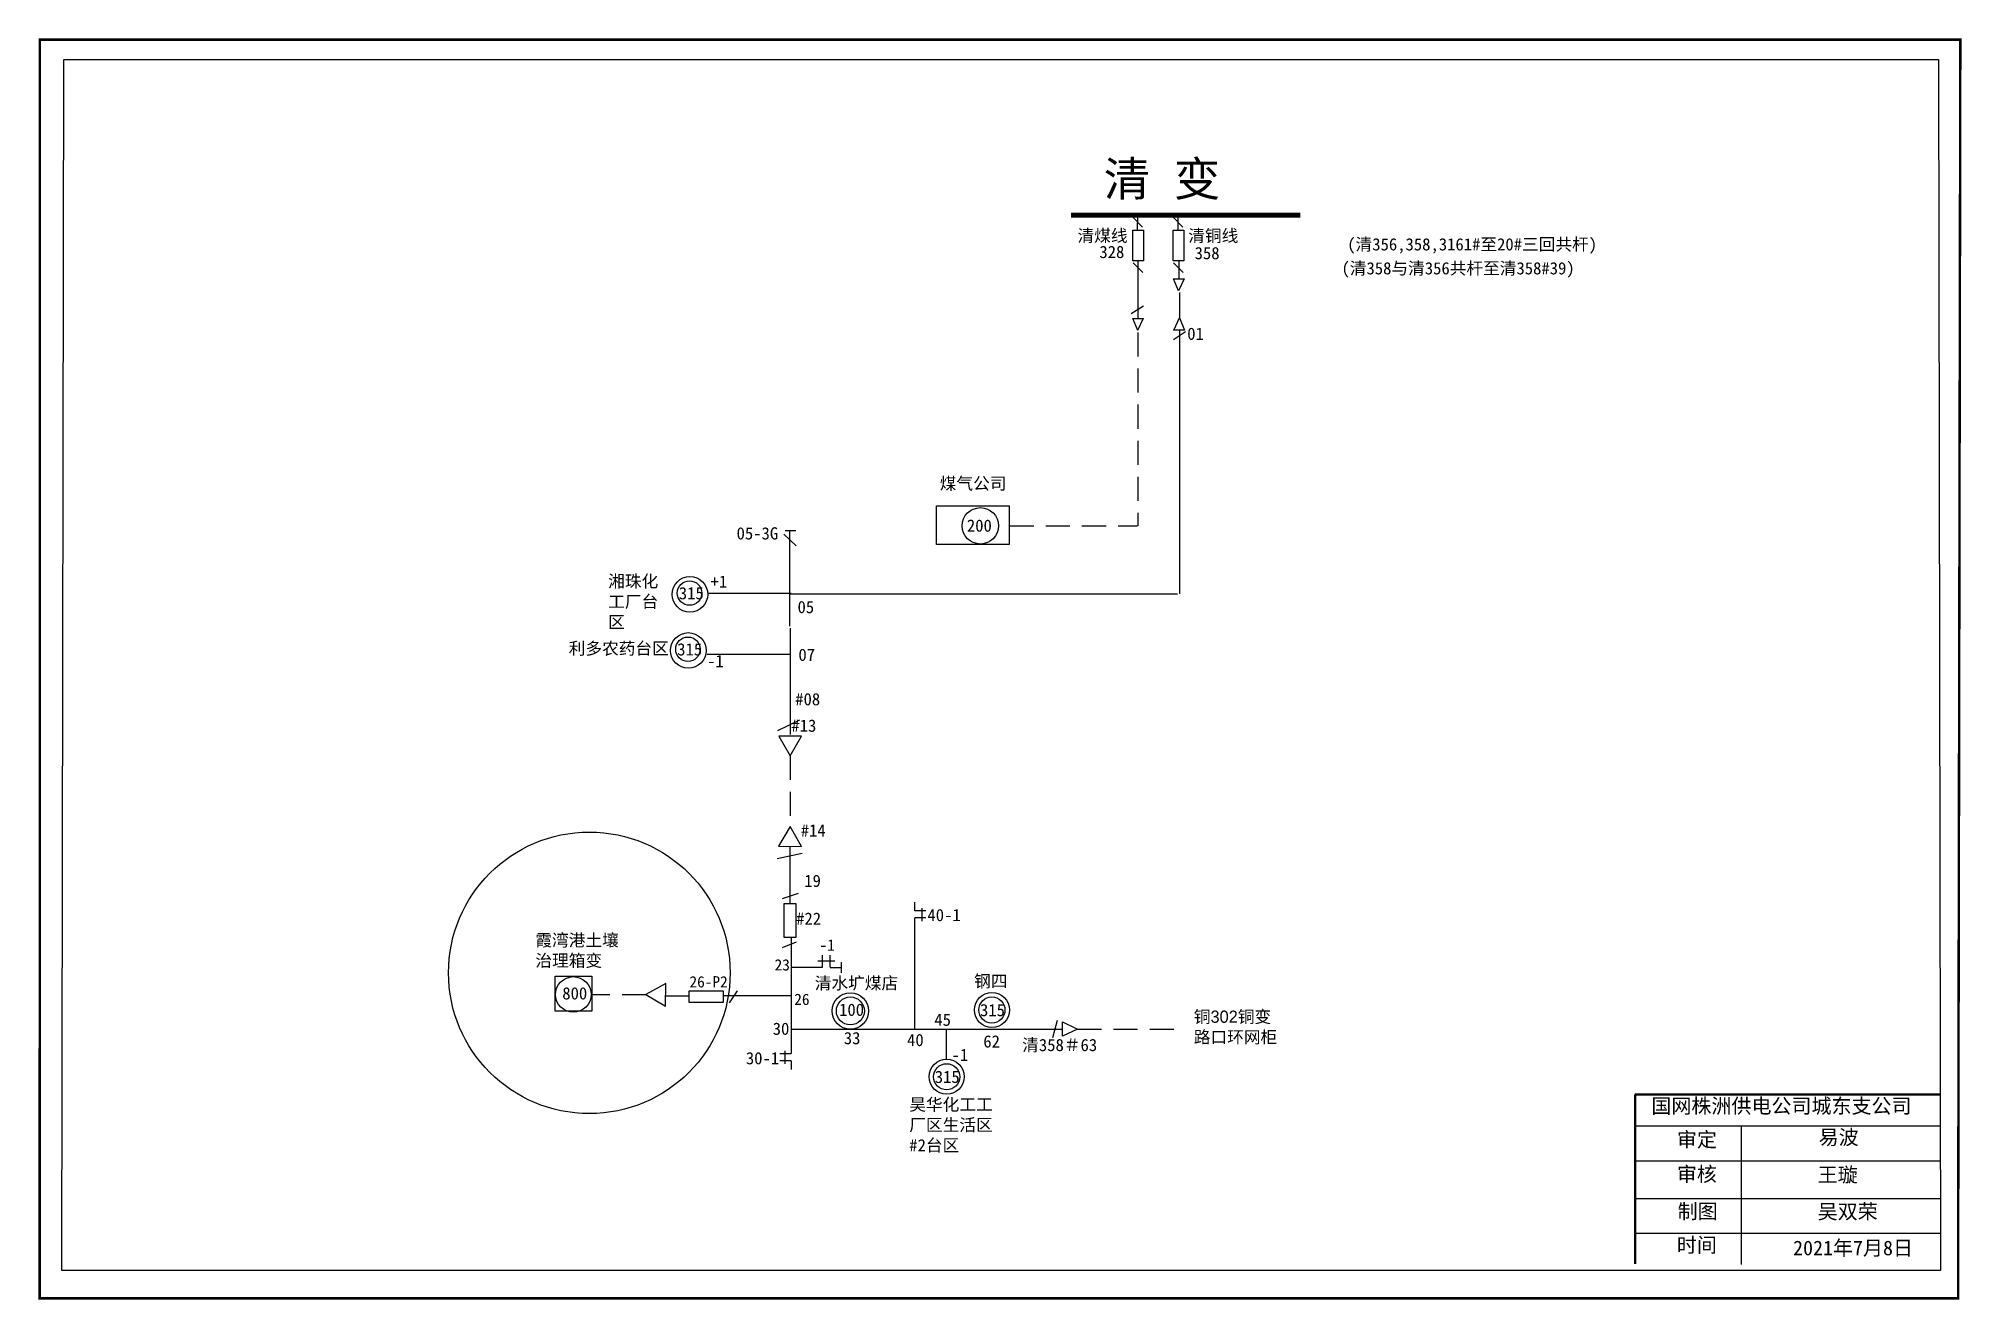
# Model space of a CAD drawing. Extents: x -5 to 388, y -34 to 224.
import ezdxf

# ---------------------------------------------------------------- set-up
doc = ezdxf.new("R2010")
doc.units = 0
doc.header["$LTSCALE"] = 0.774411
doc.linetypes.add('ACAD_ISO02W100', pattern=[15, 12, -3])
doc.linetypes.add('DASHED2', pattern=[9.525, 6.35, -3.175])
doc.layers.get('0').update_dxf_attribs({"linetype": 'CONTINUOUS'})
doc.styles.get("Standard").update_dxf_attribs({"font": '', "height": 2.5})
doc.styles.add('字体', font='', dxfattribs={"height": 2.5})
doc.styles.get('Standard').set_extended_font_data('SimSun')
doc.styles.get('字体').set_extended_font_data('SimSun')

msp = doc.modelspace()

# ---------------------------------------------------------------- linework, layer by layer
at = {"linetype": 'Continuous'}
for p, q in [((220.68, 185.59), (218.7, 187.58)), ((228.94, 185.59), (226.97, 187.58)), ((220.77, 176.3), (218.8, 178.28)), ((219.73, 178.66), (219.73, 167.03)), ((229.03, 176.3), (227.06, 178.28)), ((228.11, 178.65), (228.11, 175.12)), ((227.02, 174.98), (229.22, 174.98)), ((228.06, 172.52), (227.03, 174.98)), ((229.21, 174.98), (228.07, 172.52)), ((220.9, 169.42), (218.38, 167.84)), ((228.27, 172.18), (228.27, 166.97)), ((219.75, 164.46), (218.71, 166.91)), ((218.71, 166.91), (220.9, 166.91)), ((220.84, 166.91), (219.69, 164.46)), ((227.11, 164.53), (228.26, 166.99)), ((228.26, 166.99), (229.3, 164.53)), ((229.53, 164.13), (227.02, 162.55)), ((229.3, 164.53), (227.11, 164.53)), ((228.27, 164.53), (228.27, 110.58)), ((147.38, 122.79), (149.88, 120.41)), ((149.83, 123.45), (147.63, 123.45)), ((148.61, 103.96), (148.61, 123.34)), ((148.88, 110.66), (131.87, 110.66)), ((148.72, 110.6), (227.87, 110.58)), ((148.67, 103.54), (148.67, 81.83)), ((148.6, 98.19), (131.67, 98.19)), ((146.13, 82.61), (150.63, 84.81)), ((146.04, 56.41), (151.11, 57.55)), ((148.62, 58.91), (148.62, 47.23)), ((147.1, 48.23), (150.34, 49.35)), ((174.13, 45.72), (174.13, 47.49)), ((176.43, 45.73), (174.13, 45.73)), ((174.13, 21.68), (174.13, 44.3)), ((176.43, 44.3), (174.13, 44.3)), ((175.61, 46.31), (175.61, 43.6)), ((147.1, 38.25), (149.97, 39.37)), ((148.88, 40.12), (148.88, 16.53)), ((128.02, 28.29), (123.18, 28.29)), ((148.85, 28.34), (135.02, 28.34)), ((136.24, 26.93), (137.92, 29.38)), ((148.88, 21.55), (204.38, 21.55)), ((180.64, 15.44), (180.64, 21.49)), ((202.34, 19.84), (203.35, 23.36)), ((204.38, 20.08), (204.38, 23.01)), ((204.38, 23.01), (207.43, 21.55)), ((207.43, 21.55), (204.38, 20.08)), ((148.88, 16.49), (146.58, 16.49)), ((147.6, 17.13), (147.6, 14.42)), ((148.88, 15.06), (146.58, 15.06)), ((148.88, 15.06), (148.88, 13.29))]:
    msp.add_line(p, q, dxfattribs=at)
at = {"linetype": 'ACAD_ISO02W100'}
for p, q in [((219.71, 184.97), (219.72, 188.06)), ((227.98, 184.97), (227.98, 188.06))]:
    msp.add_line(p, q, dxfattribs=at)
at = {"linetype": 'DASHED2'}
for p, q in [((219.73, 164.02), (219.73, 124.47)), ((193.58, 124.47), (219.7, 124.47)), ((148.67, 77.43), (148.67, 62.96)), ((119.2, 28.55), (108.01, 28.55)), ((207.42, 21.55), (229.53, 21.55))]:
    msp.add_line(p, q, dxfattribs=at)
at = {"color": 7, "linetype": 'ByBlock', "ltscale": 2}
for p, q in [((157.82, 35.44), (154.33, 35.45)), ((155.25, 34.2), (155.25, 36.66)), ((156.86, 34.2), (156.86, 36.68)), ((148.91, 34.2), (155.25, 34.2)), ((156.86, 34.17), (159.08, 34.17))]:
    msp.add_line(p, q, dxfattribs=at)
at = {"color": 7}
msp.add_line((159.15, 33.06), (159.16, 35.22), dxfattribs=at)
at = {"color": 0, "linetype": 'Continuous'}
for p, q in [((321.47, 1.73), (383.83, 1.73)), ((343.11, 1.72), (343.11, -5.38)), ((321.47, -5.38), (383.83, -5.38)), ((343.11, -5.38), (343.11, -26.61)), ((321.47, -13.13), (383.83, -13.13)), ((321.47, -20.23), (383.83, -20.23))]:
    msp.add_line(p, q, dxfattribs=at)
at = {"linetype": 'Continuous', "const_width": 0.5}
msp.add_lwpolyline([(-4.74, 223.92), (387.92, 223.92), (387.46, -33.53), (-4.78, -33.53)], close=True, dxfattribs=at)
at = {"linetype": 'Continuous'}
for points in [[(0.16, 219.87), (383.43, 219.87), (383.84, -27.82), (-0.25, -27.82)], [(220.92, 184.92), (220.92, 178.66), (218.7, 178.66), (218.7, 184.92)], [(229.18, 184.92), (229.18, 178.66), (226.96, 178.66), (226.96, 184.92)], [(178.57, 128.54), (193.47, 128.54), (193.47, 120.69), (178.57, 120.69)], [(148.67, 77.43), (151.01, 81.49), (146.33, 81.49)], [(146.28, 58.93), (150.96, 58.88), (148.67, 62.96)], [(147.47, 47.23), (149.84, 47.23), (149.84, 40.25), (147.47, 40.25)], [(100.62, 32.36), (108.11, 32.36), (108.11, 25.21), (100.62, 25.21)], [(123.2, 26.21), (123.26, 30.89), (119.17, 28.6)], [(134.99, 29.36), (134.99, 26.99), (128, 26.99), (128, 29.36)]]:
    msp.add_lwpolyline(points, close=True, dxfattribs=at)
at = {"linetype": 'Continuous', "const_width": 1}
msp.add_lwpolyline([(253, 188.02), (206.1, 188.04)], dxfattribs=at)
at = {"color": 0, "linetype": 'Continuous', "const_width": 0.5}
for points in [[(321.33, 8.16), (383.69, 8.16)], [(321.43, 8.12), (321.43, -26.5)]]:
    msp.add_lwpolyline(points, dxfattribs=at)
at = {"linetype": 'Continuous'}
for centre, radius in [((187.56, 124.48), 3.72), ((128.17, 110.46), 3.64), ((128.09, 110.72), 2.5), ((127.84, 98.99), 3.64), ((127.76, 99.24), 2.5), ((104.34, 28.63), 3.64), ((160.97, 25.26), 3.72), ((160.97, 25.26), 2.86), ((189.91, 25.45), 3.58), ((189.91, 25.45), 2.68), ((180.66, 11.79), 3.58), ((180.66, 11.79), 2.68)]:
    msp.add_circle(centre, radius, dxfattribs=at)
at = {"color": 1, "linetype": 'Continuous'}
msp.add_circle((107.61, 33.05), 28.79, dxfattribs=at)

# ---------------------------------------------------------------- texts
for s, p in [('(清358与清356共杆至清358#39)', (261.39, 175.91)), ('+1', (132.4, 111.82)), ('-1', (131.68, 95.57))]:
    msp.add_text(s, height=2.5).set_placement(p)
at = {"linetype": 'Continuous', "attachment_point": 1, "style": '字体'}
for s, insert, char_height, width in [('清 变', (212.78, 198.95), 7, 28.4432), ('清煤线', (207.42, 185.07), 2.5, 10.6277), ('清铜线', (230.06, 185.07), 2.5, 10.6277), ('(清356,358,3161#至20#三回共杆)', (262.57, 183.31), 2.5, 56.0842), ('煤气公司', (179.25, 134.4), 2.5, 18.4906), ('200', (184.8, 125.78), 2.5, 6.5308), ('湘珠化工厂台区', (111.46, 114.4), 2.5, 12.993), ('315', (125.9, 111.95), 2.5, 3.2512), ('利多农药台区', (103.39, 100.66), 2.5, 20.2101), ('315', (125.57, 100.47), 2.5, 3.2512), ('#22', (149.88, 45.38), 2.5, 20.8852), ('霞湾港土壤治理箱变', (96.57, 40.98), 2.5, 20.2101), ('清水圹煤店', (153.7, 32.2), 2.5, 20.9495), ('钢四', (186.28, 32.61), 2.5, 18.4906), ('800', (102.07, 30.11), 2.5, 3.2512), ('100', (158.67, 26.75), 2.5, 6.5308), ('45', (178.14, 24.71), 2.5, 21.2675), ('33', (159.63, 20.95), 2.5, 21.2675), ('40', (172.57, 20.56), 2.5, 21.2675), ('62', (188.16, 20.27), 2.5, 18.4906), ('{\\fSimSun|b0|i0|c134|p2;清}358{\\fSimSun|b0|i0|c134|p2;＃}63', (196.11, 19.54), 2.5, 18.4906), ('-1', (181.67, 17.51), 2.5, 21.2675), ('{\\fSimSun|b0|i0|c134|p2;昊华化工工厂区生活区#2台区}', (173.02, 7.37), 2.5, 18.4906), ('{\\fKaiTi_GB2312|b0|i0|c134|p49;国网株洲供电公司城东支公司}', (324.75, 7.33), 3, 55.5756)]:
    msp.add_mtext(s, dxfattribs=dict(at, insert=insert, char_height=char_height, width=width))
at = {"linetype": 'Continuous', "char_height": 2.5, "attachment_point": 1}
for s, insert, width in [('328', (211.89, 181.75), 5.6554), ('358', (231.36, 181.51), 5.6554), ('01', (229.85, 165.02), 5.4797), ('05-3G', (137.71, 124.19), 5.4797), ('05', (150.17, 109.12), 5.4797), ('07', (150.35, 99.35), 5.4797), ('#08', (149.7, 90.27), 5.4797), ('#13', (148.91, 84.86), 5.4797), ('#14', (150.83, 63.42), 5.4797), ('19', (151.55, 53.12), 5.4797), ('40-1', (176.73, 46.12), 5.4797), ('315', (187.48, 26.68), 5.6554), ('{\\f\uffbfﾬￌﾣﾤ_GB2312|b0|i0|c134|p49;铜302铜变路口环网柜}', (231.2, 25.33), 18.6535), ('30', (145.1, 22.87), 5.4797), ('30-1', (139.61, 16.84), 5.4797), ('315', (178.23, 13.02), 5.6554)]:
    msp.add_mtext(s, dxfattribs=dict(at, insert=insert, width=width))
at = {"color": 7, "char_height": 2.3, "width": 4.8377, "attachment_point": 1}
for s, insert in [('-1', (154.66, 39.88)), ('23', (145.48, 35.83)), ('26-P2', (128.08, 32.37)), ('26', (149.5, 28.78))]:
    msp.add_mtext(s, dxfattribs=dict(at, insert=insert))
at = {"color": 0, "linetype": 'Continuous', "char_height": 3, "width": 23.4615, "attachment_point": 1, "style": '字体'}
for s, insert in [('\\f\uffbfﾬￌﾣﾤ_GB2312|b0|i0|c134|p49;审定', (329.96, 0.45)), ('\\f\uffbfﾬￌﾣﾤ_GB2312|b0|i0|c134|p49;审核', (329.96, -6.62)), ('{\\fKaiTi_GB2312|b0|i0|c134|p49;制图}', (330.12, -14.24)), ('\\f\uffbfﾬￌﾣﾤ_GB2312|b0|i0|c134|p49;时间', (329.96, -21.12))]:
    msp.add_mtext(s, dxfattribs=dict(at, insert=insert))
at = {"color": 7, "linetype": 'Continuous', "char_height": 3, "attachment_point": 1, "style": '字体'}
for s, insert, width in [('{\\fKaiTi_GB2312|b0|i0|c134|p49;易波}', (358.95, 0.93), 23.4615), ('{\\fKaiTi_GB2312|b0|i0|c134|p49;王璇}', (358.76, -6.73), 23.4615), ('吴双荣', (358.76, -14.27), 23.4615), ('2021年7月8日', (353.72, -21.72), 25.9488)]:
    msp.add_mtext(s, dxfattribs=dict(at, insert=insert, width=width))

doc.saveas('drawing.dxf')
